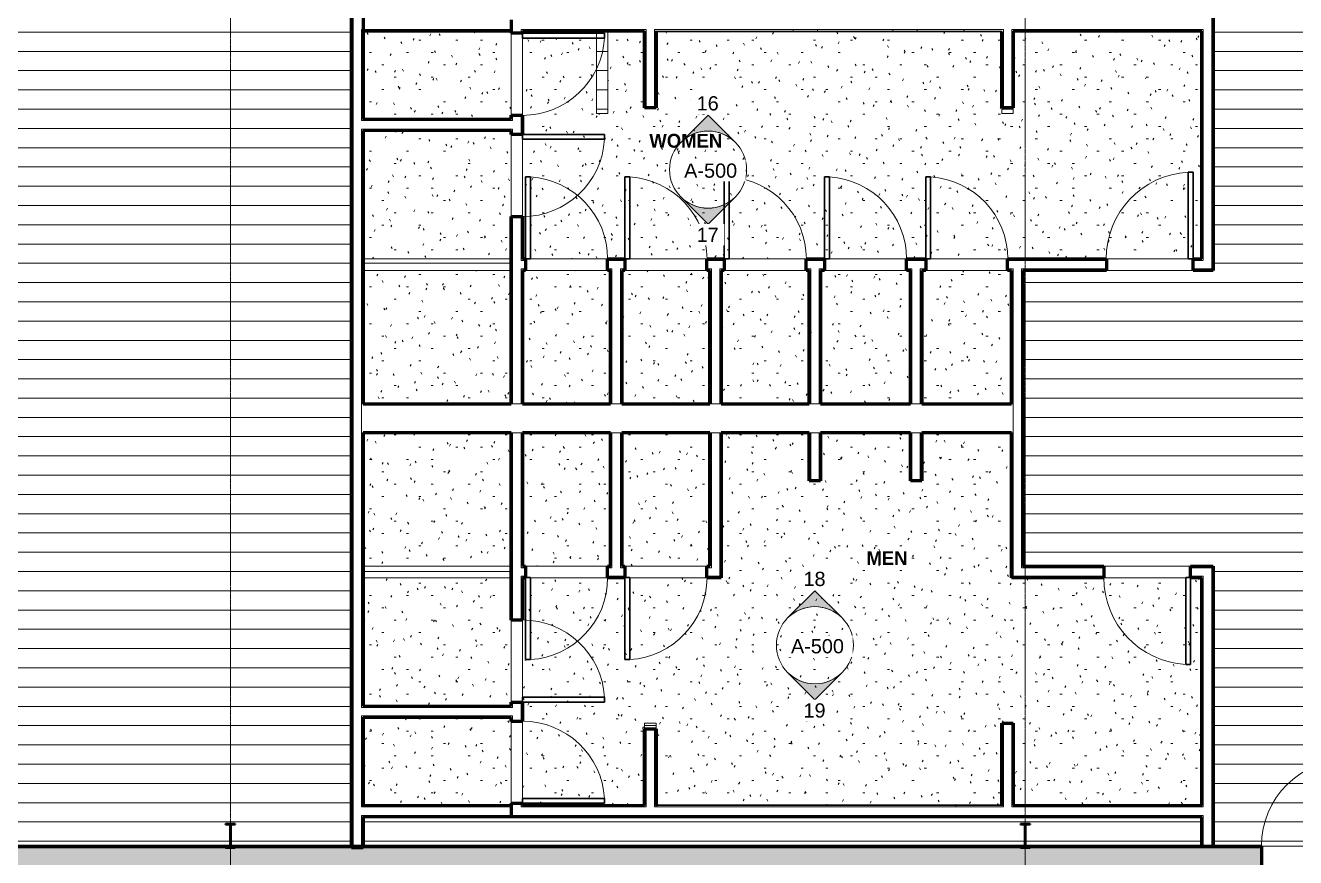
# Model space of a CAD drawing. Header units: inches. Extents: x 30 to 2293, y -1876 to -115.
# Drawn here: x 625 to 1153, y -692 to -347 of the extents above; entities that cross this region are included whole.
import ezdxf

# ---------------------------------------------------------------- set-up
doc = ezdxf.new("R2010")
doc.units = ezdxf.units.IN
doc.header["$MEASUREMENT"] = 0
doc.linetypes.add('Grid Line 1_2_', pattern=[0.875, 0.5, -0.125, 0.125, -0.125])
for name, color, linetype, lineweight in [('A-AREA-IDEN', 2, 'Continuous', 9), ('A-CLNG', 13, 'Continuous', 18), ('A-CLNG-PATT', 13, 'Continuous', 18), ('A-DOOR', 31, 'Continuous', 18), ('A-DOOR-GLAZ', 31, 'Continuous', 40), ('A-ROOF-PATT', 132, 'Continuous', 18), ('A-WALL', 113, 'Continuous', 18), ('A-WALL-PATT', 111, 'Continuous', 60), ('G-ANNO-SYMB', 111, 'Continuous', 9), ('I-WALL', 2, 'Continuous', 18), ('L-SITE-WALL', 31, 'Continuous', 18), ('Q-SPCQ', 91, 'Continuous', 9), ('S-COLS', 52, 'Continuous', 9), ('S-GRID', 1, 'Continuous', 9)]:
    doc.layers.add(name, color=color, linetype=linetype, lineweight=lineweight)
doc.styles.add('Arial', font='arial.ttf', dxfattribs={"height": 5.901198})
doc.styles.add('Century Gothic_B', font='GOTHICB.TTF', dxfattribs={"height": 5.744479})
pattern_1 = [(45, (0, 0), (-6.335677, 6.335677), []), (45, (0, 9.6), (-6.335677, 6.335677), [])]
pattern_2 = [(0, (0, 0), (20.48, 5.12), [0.845, -14.515, 0.845, -14.515, -81.92]), (0, (0, 0), (20.48, 5.12), [-30.72, 0.845, -29.875, 0.845, -14.515, -35.84]), (0, (0, 0), (20.48, 5.12), [-76.8, 0.845, -9.395, 0.845, -24.755]), (120, (7.68, 2.56), (-14.67405, 15.1762), [0.845, -14.515, 0.845, -14.515, -81.92]), (120, (7.68, 2.56), (-14.67405, 15.1762), [-30.72, 0.845, -29.875, 0.845, -14.515, -35.84]), (120, (7.68, 2.56), (-14.67405, 15.1762), [-76.8, 0.845, -9.395, 0.845, -24.755]), (240, (10.24, 12.8), (-5.80595, -20.2962), [0.845, -14.515, 0.845, -14.515, -81.92]), (240, (10.24, 12.8), (-5.80595, -20.2962), [-30.72, 0.845, -29.875, 0.845, -14.515, -35.84]), (240, (10.24, 12.8), (-5.80595, -20.2962), [-76.8, 0.845, -9.395, 0.845, -24.755])]

# ---------------------------------------------------------------- blocks, each defined once
blk = doc.blocks.new('Single-Glass 1 - 36_ x 84_-598703-REFLECTED CEILING PLAN - OFFICE ANNEX')
at = {"layer": 'A-DOOR', "color": 50, "lineweight": 30}
for p, q in [((16, 37.625), (16, 41.625)), ((18, 41.625), (16, 41.625)), ((16, 37.625), (18, 37.625)), ((18, 37.625), (18, 41.625)), ((16, 9.625), (18, 9.625)), ((16, 5.625), (16, 9.625)), ((18, 5.625), (16, 5.625)), ((18, 5.625), (18, 9.625))]:
    blk.add_line(p, q, dxfattribs=at)
at = {"layer": 'A-DOOR', "color": 7, "lineweight": 9}
for p, q in [((16, 9.625), (16, 37.625)), ((18, 9.625), (18, 37.625))]:
    blk.add_line(p, q, dxfattribs=at)
blk.add_arc((18, 5.625), 36, 90, 180, dxfattribs=at)
at = {"layer": 'A-DOOR-GLAZ', "color": 90}
blk.add_line((17, 37.625), (17, 9.625), dxfattribs=at)
blk = doc.blocks.new('Open Source Metal Building_Exterior_rvt-1-REFLECTED CEILING PLAN - OFFICE ANNEX')
at = {"layer": 'A-ROOF-PATT', "lineweight": 9}
h = blk.add_hatch(dxfattribs=at)
h.set_pattern_fill('FP_35', style=0, pattern_type=2)
h.set_pattern_definition([(180, (-24239.079, 22238.233), (1e-15, 7.993), [])])
h.paths.add_polyline_path([(1370.17, -687.71), (1370.2, -687.66), (1370.2, -679.28), (1370.04, -678.9), (1369.65, -678.74), (1368.31, -678.74), (1368.31, -678.47), (1372.31, -678.47), (1372.31, -678.74), (1370.97, -678.74), (1370.59, -678.9), (1370.43, -679.28), (1370.45, -687.71), (1700.17, -687.71), (1700.2, -687.66), (1700.2, -679.28), (1700.04, -678.9), (1699.65, -678.74), (1698.31, -678.74), (1698.31, -678.47), (1702.31, -678.47), (1702.31, -678.74), (1700.97, -678.74), (1700.59, -678.9), (1700.43, -679.35), (1700.45, -687.71), (2030.17, -687.71), (2030.2, -687.66), (2030.2, -679.28), (2030.04, -678.9), (2029.65, -678.74), (2028.31, -678.74), (2028.31, -678.47), (2032.31, -678.47), (2032.31, -678.74), (2030.97, -678.74), (2030.59, -678.9), (2030.43, -679.35), (2030.45, -687.71), (2210.16, -687.71), (2210.16, -179.33), (126.52, -179.33), (126.52, -687.71), (380.17, -687.71), (380.2, -687.66), (380.2, -679.28), (380.04, -678.9), (379.65, -678.74), (378.31, -678.74), (378.31, -678.47), (382.31, -678.47), (382.31, -678.74), (380.97, -678.74), (380.59, -678.9), (380.43, -679.35), (380.45, -687.71), (710.17, -687.71), (710.2, -687.66), (710.2, -679.28), (710.04, -678.9), (709.65, -678.74), (708.31, -678.74), (708.31, -678.47), (712.31, -678.47), (712.31, -678.74), (710.97, -678.74), (710.59, -678.9), (710.43, -679.35), (710.45, -687.71), (760.61, -687.71), (760.61, -200.84), (1118.36, -200.84), (1118.36, -448.84), (1039.36, -448.84), (1039.36, -571.59), (1118.36, -571.59), (1118.36, -687.71), (1370.04, -687.71)], flags=0)
h.paths.add_polyline_path([(852.8, -687.71), (1040.17, -687.71), (1040.2, -687.66), (1040.2, -679.28), (1040.04, -678.9), (1039.65, -678.74), (1038.31, -678.74), (1038.31, -678.47), (1042.31, -678.47), (1042.31, -678.74), (1040.97, -678.74), (1040.59, -678.9), (1040.43, -679.35), (1040.45, -687.71), (1113.61, -687.71), (1113.61, -675.59), (765.36, -675.59), (765.36, -687.71), (777.65, -687.71)], flags=0)
h.paths.add_polyline_path([(882.26, -639.09), (887.01, -639.09), (887.01, -636.71), (882.26, -636.71)], flags=0)
h.paths.add_polyline_path([(765.36, -576.34), (826.86, -576.34), (826.86, -571.59), (765.36, -571.59)], flags=0)
h.paths.add_polyline_path([(826.86, -448.84), (826.86, -444.09), (765.36, -444.09), (765.36, -448.84), (777.65, -448.84)], flags=0)
h.paths.add_polyline_path([(1031.23, -383.71), (1035.36, -383.71), (1035.36, -381.34), (1030.61, -381.34), (1030.61, -383.71)], flags=0)
h.paths.add_polyline_path([(862.26, -383.71), (867.01, -383.71), (867.01, -349.59), (862.26, -349.59), (862.26, -379.34)], flags=0)
at = {"layer": 'A-WALL-PATT', "lineweight": 9}
h = blk.add_hatch(dxfattribs=at)
h.set_pattern_fill('FP_31', color=8, style=0, pattern_type=2)
h.set_pattern_definition([(161.57, (0.32, 0.32), (-2.56049618, -0.0005374), [0, -18.214, 2.022, 0]), (18.43, (-0.32, 0.32), (-2.56049618, 0.0005374), [0, -18.214, 2.022, 0]), (108.43, (0.32, 0.32), (1.2792209, -6.40087673), [6.07, -14.166]), (71.57, (-0.32, 0.32), (1.2792209, 6.40087673), [6.07, -14.166])])
h.paths.add_polyline_path([(1540.94, -696.46), (1608.4, -696.46), (1608.4, -688.46), (1540.94, -688.46)], flags=0)
h.paths.add_polyline_path([(1234.94, -696.46), (1234.94, -688.46), (1174.4, -688.46), (1174.4, -696.46)], flags=0)
h.paths.add_polyline_path([(2210.16, -696.46), (2210.16, -688.46), (1644.4, -688.46), (1644.4, -696.46), (2079.93, -696.46)], flags=0)
h.paths.add_polyline_path([(1103.22, -696.46), (1138.4, -696.46), (1138.4, -688.46), (421.56, -688.46), (421.56, -696.46), (1038.11, -696.46)], flags=0)
h.paths.add_polyline_path([(126.52, -696.46), (385.56, -696.46), (385.56, -688.46), (126.52, -688.46), (126.52, -695.73)], flags=0)
at = {"layer": 'S-COLS'}
h = blk.add_hatch(dxfattribs=at)
h.set_pattern_fill('FP_34', color=256, style=0, pattern_type=2)
h.set_pattern_definition(pattern_1)
h.paths.add_polyline_path([(708.31, -688.47), (712.31, -688.47), (712.31, -688.2), (710.97, -688.2), (710.59, -688.04), (710.43, -687.66), (710.43, -679.28), (710.59, -678.9), (710.97, -678.74), (712.31, -678.74), (712.31, -678.47), (708.31, -678.47), (708.31, -678.74), (709.65, -678.74), (710.04, -678.9), (710.2, -679.35), (710.2, -687.66), (710.04, -688.04), (709.65, -688.2), (708.31, -688.2)], flags=0)
h = blk.add_hatch(dxfattribs=at)
h.set_pattern_fill('FP_34', color=256, style=0, pattern_type=2)
h.set_pattern_definition(pattern_1)
h.paths.add_polyline_path([(1038.31, -688.47), (1042.31, -688.47), (1042.31, -688.2), (1040.97, -688.2), (1040.59, -688.04), (1040.43, -687.66), (1040.43, -679.28), (1040.59, -678.9), (1040.97, -678.74), (1042.31, -678.74), (1042.31, -678.47), (1038.31, -678.47), (1038.31, -678.74), (1039.65, -678.74), (1040.04, -678.9), (1040.2, -679.35), (1040.2, -687.66), (1040.04, -688.04), (1039.65, -688.2), (1038.31, -688.2)], flags=0)
at = {"layer": 'A-WALL', "color": 10}
blk.add_line((421.56, -688.46), (1138.4, -688.46), dxfattribs=at)
at = {"layer": 'L-SITE-WALL', "color": 250, "lineweight": 60}
for p, q in [((421.56, -687.71), (1138.4, -687.71)), ((1138.4, -687.71), (1138.4, -698.96))]:
    blk.add_line(p, q, dxfattribs=at)
at = {"layer": 'L-SITE-WALL', "color": 10}
blk.add_line((1174.4, -687.71), (1138.4, -687.71), dxfattribs=at)
at = {"layer": 'S-COLS', "color": 90, "lineweight": 40}
for p, q in [((708.31, -678.74), (708.31, -678.47)), ((708.31, -678.47), (712.31, -678.47)), ((709.65, -678.74), (708.31, -678.74)), ((710.2, -687.66), (710.2, -679.28)), ((710.43, -679.28), (710.43, -687.66)), ((712.31, -678.74), (710.97, -678.74)), ((712.31, -678.47), (712.31, -678.74)), ((1038.31, -678.74), (1038.31, -678.47)), ((1038.31, -678.47), (1042.31, -678.47)), ((1039.65, -678.74), (1038.31, -678.74)), ((1040.2, -687.66), (1040.2, -679.28)), ((1040.43, -679.28), (1040.43, -687.66)), ((1042.31, -678.74), (1040.97, -678.74)), ((1042.31, -678.47), (1042.31, -678.74)), ((708.31, -688.2), (709.65, -688.2)), ((708.31, -688.47), (708.31, -688.2)), ((712.31, -688.47), (708.31, -688.47)), ((710.97, -688.2), (712.31, -688.2)), ((712.31, -688.2), (712.31, -688.47)), ((1038.31, -688.2), (1039.65, -688.2)), ((1038.31, -688.47), (1038.31, -688.2)), ((1042.31, -688.47), (1038.31, -688.47)), ((1040.97, -688.2), (1042.31, -688.2)), ((1042.31, -688.2), (1042.31, -688.47))]:
    blk.add_line(p, q, dxfattribs=at)
for centre, start, end in [((709.65, -679.28), 0, 90), ((710.97, -679.28), 90, 180), ((1039.65, -679.28), 0, 90), ((1040.97, -679.28), 90, 180), ((709.65, -687.66), 270, 0), ((710.97, -687.66), 180, 270), ((1039.65, -687.66), 270, 0), ((1040.97, -687.66), 180, 270)]:
    blk.add_arc(centre, 0.543, start, end, dxfattribs=at)
at = {"layer": 'S-GRID', "linetype": 'Grid Line 1_2_'}
for p, q in [((710.31, -114.83), (710.31, -1843.89)), ((1040.31, -114.83), (1040.31, -1843.89))]:
    blk.add_line(p, q, dxfattribs=at)
at = {"lineweight": 9}
blk.add_blockref('Single-Glass 1 - 36_ x 84_-598703-REFLECTED CEILING PLAN - OFFICE ANNEX', (1156.4, -693.34), dxfattribs=at)
blk = doc.blocks.new('Single-Flush - 36_ x 84_-340239-REFLECTED CEILING PLAN - OFFICE ANNEX')
at = {"layer": 'A-DOOR', "lineweight": 30}
for p, q in [((16, 2.37), (16, 38.39)), ((18, 38.39), (16, 38.39)), ((18, 2.37), (18, 38.39)), ((18, 2.37), (16, 2.37))]:
    blk.add_line(p, q, dxfattribs=at)
at = {"layer": 'A-DOOR', "lineweight": 9}
blk.add_arc((18, 2.37), 36.07, 93.1789, 180, dxfattribs=at)
blk = doc.blocks.new('Single-Flush - 36_ x 84_-340240-REFLECTED CEILING PLAN - OFFICE ANNEX')
at = {"layer": 'A-DOOR', "lineweight": 30}
for p, q in [((16, -2.37), (16, -38.39)), ((18, -2.37), (16, -2.37)), ((18, -2.37), (18, -38.39)), ((18, -38.39), (16, -38.39))]:
    blk.add_line(p, q, dxfattribs=at)
at = {"layer": 'A-DOOR', "lineweight": 9}
blk.add_arc((18, -2.37), 36.07, 180, 266.8211, dxfattribs=at)
blk = doc.blocks.new('Single-Flush - 34_ x 80_-711724-REFLECTED CEILING PLAN - OFFICE ANNEX')
at = {"layer": 'A-DOOR', "lineweight": 30}
for p, q in [((15, 2.37), (15, 36.38)), ((17, 36.38), (15, 36.38)), ((17, 2.37), (17, 36.38)), ((17, 2.37), (15, 2.37))]:
    blk.add_line(p, q, dxfattribs=at)
at = {"layer": 'A-DOOR', "lineweight": 9}
blk.add_arc((17, 2.37), 34.07, 93.3657, 180, dxfattribs=at)
blk = doc.blocks.new('Single-Flush - 34_ x 80_-711713-REFLECTED CEILING PLAN - OFFICE ANNEX')
at = {"layer": 'A-DOOR', "lineweight": 30}
for p, q in [((15, -2.37), (15, -36.38)), ((17, -2.37), (15, -2.37)), ((17, -2.37), (17, -36.38)), ((17, -36.38), (15, -36.38))]:
    blk.add_line(p, q, dxfattribs=at)
at = {"layer": 'A-DOOR', "lineweight": 9}
blk.add_arc((17, -2.37), 34.07, 180, 266.6343, dxfattribs=at)
blk = doc.blocks.new('Bradley-Washroom_Accessories-Mirrors-747_Standard - 60_ x 36_ _ BradEX 2-663032-REFLECTED CEILING PLAN - OFFICE ANNEX')
at = {"layer": 'Q-SPCQ'}
for p, q in [((922.01, -670.59), (887.01, -670.59)), ((887.01, -670.84), (887.01, -670.59)), ((887.01, -670.84), (922.01, -670.84)), ((922.01, -670.55), (922.01, -670.84)), ((924.01, -670.55), (922.01, -670.55)), ((924.01, -670.84), (922.01, -670.84)), ((924.01, -670.84), (924.01, -670.55)), ((994.01, -670.59), (924.01, -670.59)), ((924.01, -670.84), (994.01, -670.84)), ((994.01, -670.55), (994.01, -670.84)), ((996.01, -670.55), (994.01, -670.55)), ((996.01, -670.84), (994.01, -670.84)), ((996.01, -670.84), (996.01, -670.55)), ((1031.01, -670.59), (996.01, -670.59)), ((996.01, -670.84), (1031.01, -670.84)), ((1031.01, -670.84), (1031.01, -670.59))]:
    blk.add_line(p, q, dxfattribs=at)
blk = doc.blocks.new('Elevation - Filled Arrow-152140-REFLECTED CEILING PLAN - OFFICE ANNEX')
at = {"layer": 'G-ANNO-SYMB'}
blk.add_circle((0, 0), 0.25, dxfattribs=at)
blk = doc.blocks.new('Elevation - Filled Arrow-151867-REFLECTED CEILING PLAN - OFFICE ANNEX')
at = {"layer": 'G-ANNO-SYMB'}
h = blk.add_hatch(color=256, dxfattribs=at)
edge = h.paths.add_edge_path(flags=0)
edge.add_line((0, 0.3536), (0.1768, 0.1768))
edge.add_arc((0, 0), 0.25, 45, 135)
edge.add_line((-0.1768, 0.1768), (0, 0.3536))
for p, q in [((0, 0.3536), (-0.1768, 0.1768)), ((0, 0.3536), (-0.1768, 0.1768)), ((0.1768, 0.1768), (0, 0.3536)), ((0.1768, 0.1768), (0, 0.3536))]:
    blk.add_line(p, q, dxfattribs=at)
blk.add_arc((0, 0), 0.25, 45, 135, dxfattribs=at)

msp = doc.modelspace()

# ---------------------------------------------------------------- hatches: boundary and pattern name
at = {"layer": 'A-CLNG-PATT'}
h = msp.add_hatch(dxfattribs=at)
h.set_pattern_fill('FP_1', color=256, style=0, pattern_type=2)
h.set_pattern_definition(pattern_2)
h.paths.add_polyline_path([(765.36, -444.09), (826.86, -444.09), (826.86, -390.84), (765.36, -390.84)], flags=0)
h.paths.add_polyline_path([(842.77, -444.09), (1113.61, -444.09), (1113.61, -349.59), (1035.36, -349.59), (1035.36, -383.71), (1030.61, -383.71), (1030.61, -349.84), (995.61, -349.84), (995.61, -349.87), (993.61, -349.87), (993.61, -349.84), (923.61, -349.84), (923.61, -349.87), (921.61, -349.87), (921.61, -349.84), (887.01, -349.84), (887.01, -381.34), (882.26, -381.34), (882.26, -349.59), (867.01, -349.59), (867.01, -383.71), (862.26, -383.71), (862.26, -349.59), (831.61, -349.59), (831.61, -444.09), (832.86, -444.09)], flags=0)
h.paths.add_polyline_path([(826.86, -386.09), (826.86, -349.59), (765.36, -349.59), (765.36, -386.09), (777.65, -386.09)], flags=0)
h = msp.add_hatch(dxfattribs=at)
h.set_pattern_fill('FP_1', color=256, style=0, pattern_type=2)
h.set_pattern_definition(pattern_2)
h.paths.add_polyline_path([(765.36, -504.21), (826.86, -504.21), (826.86, -448.84), (765.36, -448.84)], flags=0)
h = msp.add_hatch(dxfattribs=at)
h.set_pattern_fill('FP_1', color=256, style=0, pattern_type=2)
h.set_pattern_definition(pattern_2)
h.paths.add_polyline_path([(831.61, -504.21), (868.11, -504.21), (868.11, -448.84), (831.61, -448.84), (831.61, -479.34)], flags=0)
h = msp.add_hatch(dxfattribs=at)
h.set_pattern_fill('FP_1', color=256, style=0, pattern_type=2)
h.set_pattern_definition(pattern_2)
h.paths.add_polyline_path([(872.86, -504.21), (909.36, -504.21), (909.36, -448.84), (872.86, -448.84), (872.86, -479.34)], flags=0)
h = msp.add_hatch(dxfattribs=at)
h.set_pattern_fill('FP_1', color=256, style=0, pattern_type=2)
h.set_pattern_definition(pattern_2)
h.paths.add_polyline_path([(914.11, -504.21), (950.61, -504.21), (950.61, -448.84), (914.11, -448.84), (914.11, -479.34)], flags=0)
h = msp.add_hatch(dxfattribs=at)
h.set_pattern_fill('FP_1', color=256, style=0, pattern_type=2)
h.set_pattern_definition(pattern_2)
h.paths.add_polyline_path([(955.36, -504.21), (992.61, -504.21), (992.61, -448.84), (955.36, -448.84), (955.36, -479.34)], flags=0)
h = msp.add_hatch(dxfattribs=at)
h.set_pattern_fill('FP_1', color=256, style=0, pattern_type=2)
h.set_pattern_definition(pattern_2)
h.paths.add_polyline_path([(997.36, -504.21), (1034.61, -504.21), (1034.61, -448.84), (997.36, -448.84), (997.36, -479.34)], flags=0)
h = msp.add_hatch(dxfattribs=at)
h.set_pattern_fill('FP_1', color=256, style=0, pattern_type=2)
h.set_pattern_definition(pattern_2)
h.paths.add_polyline_path([(765.36, -670.84), (826.86, -670.84), (826.86, -634.34), (765.36, -634.34), (765.36, -654.35)], flags=0)
h.paths.add_polyline_path([(842.77, -670.84), (882.26, -670.84), (882.26, -636.71), (887.01, -636.71), (887.01, -670.59), (922.01, -670.59), (922.01, -670.55), (924.01, -670.55), (924.01, -670.59), (994.01, -670.59), (994.01, -670.55), (996.01, -670.55), (996.01, -670.59), (1030.61, -670.59), (1030.61, -636.71), (1035.36, -636.71), (1035.36, -670.84), (1113.61, -670.84), (1113.61, -576.34), (1034.61, -576.34), (1034.61, -516.21), (997.36, -516.21), (997.36, -536.21), (992.61, -536.21), (992.61, -516.21), (955.36, -516.21), (955.36, -536.21), (950.61, -536.21), (950.61, -516.21), (914.11, -516.21), (914.11, -576.34), (831.61, -576.34), (831.61, -670.84)], flags=0)
h.paths.add_polyline_path([(765.36, -629.59), (826.86, -629.59), (826.86, -576.34), (765.36, -576.34), (765.36, -629.35)], flags=0)
h = msp.add_hatch(dxfattribs=at)
h.set_pattern_fill('FP_1', color=256, style=0, pattern_type=2)
h.set_pattern_definition(pattern_2)
h.paths.add_polyline_path([(765.36, -571.59), (826.86, -571.59), (826.86, -516.21), (765.36, -516.21)], flags=0)
h = msp.add_hatch(dxfattribs=at)
h.set_pattern_fill('FP_1', color=256, style=0, pattern_type=2)
h.set_pattern_definition(pattern_2)
h.paths.add_polyline_path([(832.86, -571.59), (868.11, -571.59), (868.11, -516.21), (831.61, -516.21), (831.61, -571.59)], flags=0)
h = msp.add_hatch(dxfattribs=at)
h.set_pattern_fill('FP_1', color=256, style=0, pattern_type=2)
h.set_pattern_definition(pattern_2)
h.paths.add_polyline_path([(874.11, -571.59), (909.36, -571.59), (909.36, -516.21), (872.86, -516.21), (872.86, -571.59)], flags=0)
at = {"layer": 'A-WALL-PATT', "lineweight": 9}
h = msp.add_hatch(dxfattribs=at)
h.set_pattern_fill('FP_1', color=256, style=0, pattern_type=2)
h.set_pattern_definition(pattern_2)
h.paths.add_polyline_path([(761.23, -688.46), (761.23, -345.46), (760.61, -345.46), (760.61, -688.46)], flags=0)
h = msp.add_hatch(dxfattribs=at)
h.set_pattern_fill('FP_1', color=256, style=0, pattern_type=2)
h.set_pattern_definition(pattern_2)
h.paths.add_polyline_path([(1117.73, -448.21), (1118.36, -448.21), (1118.36, -345.46), (1117.73, -345.46), (1117.73, -444.71)], flags=0)
h = msp.add_hatch(dxfattribs=at)
h.set_pattern_fill('FP_1', color=256, style=0, pattern_type=2)
h.set_pattern_definition(pattern_2)
h.paths.add_polyline_path([(765.36, -349.59), (827.48, -349.59), (827.48, -348.96), (764.73, -348.96), (764.73, -349.59)], flags=0)
h.paths.add_polyline_path([(886.61, -349.59), (1031.23, -349.59), (1031.23, -348.96), (886.39, -348.96), (886.39, -349.59)], flags=0)
h.paths.add_polyline_path([(830.98, -349.59), (882.89, -349.59), (882.89, -348.96), (830.98, -348.96)], flags=0)
h.paths.add_polyline_path([(1035.36, -349.59), (1114.23, -349.59), (1114.23, -348.96), (1034.73, -348.96), (1034.73, -349.59)], flags=0)
h = msp.add_hatch(dxfattribs=at)
h.set_pattern_fill('FP_1', color=256, style=0, pattern_type=2)
h.set_pattern_definition(pattern_2)
h.paths.add_polyline_path([(764.73, -688.46), (765.36, -688.46), (765.36, -675.59), (764.73, -675.59), (764.73, -679.35)], flags=0)
h.paths.add_polyline_path([(764.73, -670.84), (765.36, -670.84), (765.36, -634.34), (764.73, -634.34), (764.73, -654.35)], flags=0)
h.paths.add_polyline_path([(764.73, -630.21), (765.36, -630.21), (765.36, -516.21), (764.73, -516.21), (764.73, -629.35)], flags=0)
h.paths.add_polyline_path([(764.73, -504.21), (765.36, -504.21), (765.36, -390.21), (764.73, -390.21)], flags=0)
h.paths.add_polyline_path([(764.73, -386.09), (765.36, -386.09), (765.36, -349.59), (764.73, -349.59), (764.73, -379.34)], flags=0)
h = msp.add_hatch(dxfattribs=at)
h.set_pattern_fill('FP_1', color=256, style=0, pattern_type=2)
h.set_pattern_definition(pattern_2)
h.paths.add_polyline_path([(765.36, -349.59), (826.86, -349.59), (826.86, -348.96), (765.36, -348.96)], flags=0)
h = msp.add_hatch(dxfattribs=at)
h.set_pattern_fill('FP_1', color=256, style=0, pattern_type=2)
h.set_pattern_definition(pattern_2)
h.paths.add_polyline_path([(827.48, -504.21), (827.48, -426.46), (826.86, -426.46), (826.86, -504.21)], flags=0)
h.paths.add_polyline_path([(826.86, -392.46), (827.48, -392.46), (827.48, -390.21), (826.86, -390.21), (826.86, -390.84)], flags=0)
h.paths.add_polyline_path([(827.48, -386.71), (827.48, -384.46), (826.86, -384.46), (826.86, -386.71)], flags=0)
h.paths.add_polyline_path([(827.48, -350.46), (827.48, -349.59), (826.86, -349.59), (826.86, -350.46)], flags=0)
h = msp.add_hatch(dxfattribs=at)
h.set_pattern_fill('FP_1', color=256, style=0, pattern_type=2)
h.set_pattern_definition(pattern_2)
h.paths.add_polyline_path([(831.61, -504.21), (831.61, -448.21), (830.98, -448.21), (830.98, -504.21)], flags=0)
h.paths.add_polyline_path([(831.61, -444.09), (831.61, -426.46), (830.98, -426.46), (830.98, -444.09)], flags=0)
h.paths.add_polyline_path([(830.98, -392.46), (831.61, -392.46), (831.61, -384.46), (830.98, -384.46)], flags=0)
h.paths.add_polyline_path([(830.98, -350.46), (831.61, -350.46), (831.61, -349.59), (830.98, -349.59)], flags=0)
h = msp.add_hatch(dxfattribs=at)
h.set_pattern_fill('FP_1', color=256, style=0, pattern_type=2)
h.set_pattern_definition(pattern_2)
h.paths.add_polyline_path([(882.89, -381.34), (882.89, -349.59), (882.26, -349.59), (882.26, -381.34)], flags=0)
h = msp.add_hatch(dxfattribs=at)
h.set_pattern_fill('FP_1', color=256, style=0, pattern_type=2)
h.set_pattern_definition(pattern_2)
h.paths.add_polyline_path([(886.39, -381.34), (887.01, -381.34), (887.01, -349.84), (886.61, -349.84), (886.61, -349.59), (886.39, -349.59), (886.39, -379.34)], flags=0)
h = msp.add_hatch(dxfattribs=at)
h.set_pattern_fill('FP_1', color=256, style=0, pattern_type=2)
h.set_pattern_definition(pattern_2)
h.paths.add_polyline_path([(1034.73, -381.34), (1035.36, -381.34), (1035.36, -349.59), (1034.73, -349.59), (1034.73, -379.34)], flags=0)
h = msp.add_hatch(dxfattribs=at)
h.set_pattern_fill('FP_1', color=256, style=0, pattern_type=2)
h.set_pattern_definition(pattern_2)
h.paths.add_polyline_path([(1113.61, -444.09), (1114.23, -444.09), (1114.23, -349.59), (1113.61, -349.59), (1113.61, -379.34)], flags=0)
h = msp.add_hatch(dxfattribs=at)
h.set_pattern_fill('FP_1', color=256, style=0, pattern_type=2)
h.set_pattern_definition(pattern_2)
h.paths.add_polyline_path([(764.73, -386.71), (826.86, -386.71), (826.86, -386.09), (764.73, -386.09)], flags=0)
h = msp.add_hatch(dxfattribs=at)
h.set_pattern_fill('FP_1', color=256, style=0, pattern_type=2)
h.set_pattern_definition(pattern_2)
h.paths.add_polyline_path([(765.36, -390.84), (826.86, -390.84), (826.86, -390.21), (765.36, -390.21)], flags=0)
h = msp.add_hatch(dxfattribs=at)
h.set_pattern_fill('FP_1', color=256, style=0, pattern_type=2)
h.set_pattern_definition(pattern_2)
h.paths.add_polyline_path([(832.86, -444.71), (832.86, -444.09), (830.98, -444.09), (830.98, -444.71), (831.61, -444.71)], flags=0)
h.paths.add_polyline_path([(866.86, -444.71), (874.11, -444.71), (874.11, -444.09), (866.86, -444.09)], flags=0)
h.paths.add_polyline_path([(915.36, -444.71), (915.36, -444.09), (908.11, -444.09), (908.11, -444.71)], flags=0)
h.paths.add_polyline_path([(990.98, -444.71), (998.98, -444.71), (998.98, -444.09), (990.98, -444.09)], flags=0)
h.paths.add_polyline_path([(949.36, -444.71), (956.98, -444.71), (956.98, -444.09), (949.36, -444.09)], flags=0)
h.paths.add_polyline_path([(1036.98, -444.71), (1036.98, -444.09), (1032.98, -444.09), (1032.98, -444.71)], flags=0)
h = msp.add_hatch(dxfattribs=at)
h.set_pattern_fill('FP_1', color=256, style=0, pattern_type=2)
h.set_pattern_definition(pattern_2)
h.paths.add_polyline_path([(868.11, -504.21), (868.73, -504.21), (868.73, -448.21), (868.11, -448.21), (868.11, -479.34)], flags=0)
h = msp.add_hatch(dxfattribs=at)
h.set_pattern_fill('FP_1', color=256, style=0, pattern_type=2)
h.set_pattern_definition(pattern_2)
h.paths.add_polyline_path([(951.23, -504.21), (951.23, -448.21), (950.61, -448.21), (950.61, -504.21)], flags=0)
h = msp.add_hatch(dxfattribs=at)
h.set_pattern_fill('FP_1', color=256, style=0, pattern_type=2)
h.set_pattern_definition(pattern_2)
h.paths.add_polyline_path([(993.23, -504.21), (993.23, -448.21), (992.61, -448.21), (992.61, -504.21)], flags=0)
h = msp.add_hatch(dxfattribs=at)
h.set_pattern_fill('FP_1', color=256, style=0, pattern_type=2)
h.set_pattern_definition(pattern_2)
h.paths.add_polyline_path([(1034.61, -575.71), (1035.23, -575.71), (1035.23, -516.21), (1034.61, -516.21)], flags=0)
h.paths.add_polyline_path([(1034.61, -504.21), (1035.23, -504.21), (1035.23, -448.21), (1034.61, -448.21), (1034.61, -479.34)], flags=0)
h = msp.add_hatch(dxfattribs=at)
h.set_pattern_fill('FP_1', color=256, style=0, pattern_type=2)
h.set_pattern_definition(pattern_2)
h.paths.add_polyline_path([(872.86, -504.21), (872.86, -448.84), (872.23, -448.84), (872.23, -504.21)], flags=0)
h = msp.add_hatch(dxfattribs=at)
h.set_pattern_fill('FP_1', color=256, style=0, pattern_type=2)
h.set_pattern_definition(pattern_2)
h.paths.add_polyline_path([(914.11, -504.21), (914.11, -448.84), (913.48, -448.84), (913.48, -504.21)], flags=0)
h = msp.add_hatch(dxfattribs=at)
h.set_pattern_fill('FP_1', color=256, style=0, pattern_type=2)
h.set_pattern_definition(pattern_2)
h.paths.add_polyline_path([(955.36, -504.21), (955.36, -448.84), (954.73, -448.84), (954.73, -504.21)], flags=0)
h = msp.add_hatch(dxfattribs=at)
h.set_pattern_fill('FP_1', color=256, style=0, pattern_type=2)
h.set_pattern_definition(pattern_2)
h.paths.add_polyline_path([(1038.73, -571.59), (1039.36, -571.59), (1039.36, -448.84), (1038.73, -448.84), (1038.73, -479.34)], flags=0)
h = msp.add_hatch(dxfattribs=at)
h.set_pattern_fill('FP_1', color=256, style=0, pattern_type=2)
h.set_pattern_definition(pattern_2)
h.paths.add_polyline_path([(826.86, -670.84), (827.48, -670.84), (827.48, -669.96), (826.86, -669.96)], flags=0)
h.paths.add_polyline_path([(826.86, -635.96), (827.48, -635.96), (827.48, -633.71), (826.86, -633.71), (826.86, -634.34)], flags=0)
h.paths.add_polyline_path([(827.48, -630.21), (827.48, -627.96), (826.86, -627.96), (826.86, -630.21)], flags=0)
h.paths.add_polyline_path([(827.48, -593.96), (827.48, -516.21), (826.86, -516.21), (826.86, -593.96)], flags=0)
h = msp.add_hatch(dxfattribs=at)
h.set_pattern_fill('FP_1', color=256, style=0, pattern_type=2)
h.set_pattern_definition(pattern_2)
h.paths.add_polyline_path([(830.98, -670.84), (831.61, -670.84), (831.61, -669.96), (830.98, -669.96)], flags=0)
h.paths.add_polyline_path([(831.61, -635.96), (831.61, -627.96), (830.98, -627.96), (830.98, -635.96)], flags=0)
h.paths.add_polyline_path([(831.61, -593.96), (831.61, -576.34), (830.98, -576.34), (830.98, -593.96)], flags=0)
h.paths.add_polyline_path([(830.98, -572.21), (831.61, -572.21), (831.61, -516.21), (830.98, -516.21)], flags=0)
h = msp.add_hatch(dxfattribs=at)
h.set_pattern_fill('FP_1', color=256, style=0, pattern_type=2)
h.set_pattern_definition(pattern_2)
h.paths.add_polyline_path([(868.11, -572.21), (868.73, -572.21), (868.73, -516.21), (868.11, -516.21), (868.11, -571.59)], flags=0)
h = msp.add_hatch(dxfattribs=at)
h.set_pattern_fill('FP_1', color=256, style=0, pattern_type=2)
h.set_pattern_definition(pattern_2)
h.paths.add_polyline_path([(872.86, -571.59), (872.86, -516.21), (872.23, -516.21), (872.23, -571.59)], flags=0)
h = msp.add_hatch(dxfattribs=at)
h.set_pattern_fill('FP_1', color=256, style=0, pattern_type=2)
h.set_pattern_definition(pattern_2)
h.paths.add_polyline_path([(909.36, -572.21), (909.98, -572.21), (909.98, -516.21), (909.36, -516.21), (909.36, -571.59)], flags=0)
h = msp.add_hatch(dxfattribs=at)
h.set_pattern_fill('FP_1', color=256, style=0, pattern_type=2)
h.set_pattern_definition(pattern_2)
h.paths.add_polyline_path([(951.23, -536.21), (951.23, -516.21), (950.61, -516.21), (950.61, -536.21)], flags=0)
h = msp.add_hatch(dxfattribs=at)
h.set_pattern_fill('FP_1', color=256, style=0, pattern_type=2)
h.set_pattern_definition(pattern_2)
h.paths.add_polyline_path([(1038.73, -572.21), (1072.98, -572.21), (1072.98, -571.59), (1038.73, -571.59)], flags=0)
h.paths.add_polyline_path([(1108.98, -572.21), (1117.73, -572.21), (1117.73, -571.59), (1108.98, -571.59)], flags=0)
h = msp.add_hatch(dxfattribs=at)
h.set_pattern_fill('FP_1', color=256, style=0, pattern_type=2)
h.set_pattern_definition(pattern_2)
h.paths.add_polyline_path([(1118.36, -687.96), (1118.36, -571.59), (1117.73, -571.59), (1117.73, -687.96)], flags=0)
h = msp.add_hatch(dxfattribs=at)
h.set_pattern_fill('FP_1', color=256, style=0, pattern_type=2)
h.set_pattern_definition(pattern_2)
h.paths.add_polyline_path([(831.61, -576.34), (832.86, -576.34), (832.86, -575.71), (830.98, -575.71), (830.98, -576.34)], flags=0)
h.paths.add_polyline_path([(866.86, -576.34), (874.11, -576.34), (874.11, -575.71), (866.86, -575.71)], flags=0)
h.paths.add_polyline_path([(913.48, -576.34), (913.48, -575.71), (908.11, -575.71), (908.11, -576.34), (909.36, -576.34)], flags=0)
h = msp.add_hatch(dxfattribs=at)
h.set_pattern_fill('FP_1', color=256, style=0, pattern_type=2)
h.set_pattern_definition(pattern_2)
h.paths.add_polyline_path([(1034.61, -576.34), (1072.98, -576.34), (1072.98, -575.71), (1034.61, -575.71)], flags=0)
h.paths.add_polyline_path([(1113.61, -576.34), (1113.61, -575.71), (1108.98, -575.71), (1108.98, -576.34)], flags=0)
h = msp.add_hatch(dxfattribs=at)
h.set_pattern_fill('FP_1', color=256, style=0, pattern_type=2)
h.set_pattern_definition(pattern_2)
h.paths.add_polyline_path([(1113.61, -687.96), (1114.23, -687.96), (1114.23, -674.96), (1113.61, -674.96), (1113.61, -679.35)], flags=0)
h.paths.add_polyline_path([(1114.23, -671.46), (1114.23, -575.71), (1113.61, -575.71), (1113.61, -671.46)], flags=0)
h = msp.add_hatch(dxfattribs=at)
h.set_pattern_fill('FP_1', color=256, style=0, pattern_type=2)
h.set_pattern_definition(pattern_2)
h.paths.add_polyline_path([(765.36, -630.21), (826.86, -630.21), (826.86, -629.59), (765.36, -629.59)], flags=0)
h = msp.add_hatch(dxfattribs=at)
h.set_pattern_fill('FP_1', color=256, style=0, pattern_type=2)
h.set_pattern_definition(pattern_2)
h.paths.add_polyline_path([(764.73, -634.34), (826.86, -634.34), (826.86, -633.71), (764.73, -633.71)], flags=0)
h = msp.add_hatch(dxfattribs=at)
h.set_pattern_fill('FP_1', color=256, style=0, pattern_type=2)
h.set_pattern_definition(pattern_2)
h.paths.add_polyline_path([(1035.36, -670.84), (1035.36, -636.71), (1034.73, -636.71), (1034.73, -670.84)], flags=0)
h = msp.add_hatch(dxfattribs=at)
h.set_pattern_fill('FP_1', color=256, style=0, pattern_type=2)
h.set_pattern_definition(pattern_2)
h.paths.add_polyline_path([(882.89, -670.84), (882.89, -639.09), (882.26, -639.09), (882.26, -670.84)], flags=0)
h = msp.add_hatch(dxfattribs=at)
h.set_pattern_fill('FP_1', color=256, style=0, pattern_type=2)
h.set_pattern_definition(pattern_2)
h.paths.add_polyline_path([(887.01, -670.84), (887.01, -639.09), (886.39, -639.09), (886.39, -670.84)], flags=0)
h = msp.add_hatch(dxfattribs=at)
h.set_pattern_fill('FP_1', color=256, style=0, pattern_type=2)
h.set_pattern_definition(pattern_2)
h.paths.add_polyline_path([(765.36, -671.46), (827.48, -671.46), (827.48, -670.84), (764.73, -670.84), (764.73, -671.46)], flags=0)
h.paths.add_polyline_path([(830.98, -671.46), (882.89, -671.46), (882.89, -670.84), (830.98, -670.84)], flags=0)
h.paths.add_polyline_path([(887.01, -671.46), (1031.23, -671.46), (1031.23, -670.84), (886.39, -670.84), (886.39, -671.46)], flags=0)
h.paths.add_polyline_path([(1034.73, -671.46), (1113.61, -671.46), (1113.61, -670.84), (1034.73, -670.84)], flags=0)
h = msp.add_hatch(dxfattribs=at)
h.set_pattern_fill('FP_1', color=256, style=0, pattern_type=2)
h.set_pattern_definition(pattern_2)
h.paths.add_polyline_path([(764.73, -675.59), (826.86, -675.59), (826.86, -674.96), (764.73, -674.96)], flags=0)
h = msp.add_hatch(dxfattribs=at)
h.set_pattern_fill('FP_1', color=256, style=0, pattern_type=2)
h.set_pattern_definition(pattern_2)
h.paths.add_polyline_path([(765.36, -671.46), (826.86, -671.46), (826.86, -670.84), (765.36, -670.84)], flags=0)
h = msp.add_hatch(dxfattribs=at)
h.set_pattern_fill('FP_1', color=256, style=0, pattern_type=2)
h.set_pattern_definition(pattern_2)
h.paths.add_polyline_path([(765.36, -675.59), (1113.61, -675.59), (1113.61, -674.96), (765.36, -674.96)], flags=0)

# ---------------------------------------------------------------- linework, layer by layer
at = {"layer": 'A-CLNG'}
for p, q in [((862.26, -349.59), (862.26, -383.71)), ((867.01, -383.71), (867.01, -349.59)), ((862.26, -383.71), (867.01, -383.71)), ((1030.61, -381.34), (1030.61, -383.71)), ((1030.61, -383.71), (1035.36, -383.71)), ((1035.36, -383.71), (1035.36, -381.34)), ((826.86, -444.09), (765.36, -444.09)), ((765.36, -448.84), (826.86, -448.84)), ((826.86, -571.59), (765.36, -571.59)), ((765.36, -576.34), (826.86, -576.34)), ((887.01, -636.71), (882.26, -636.71)), ((882.26, -636.71), (882.26, -639.09)), ((887.01, -639.09), (887.01, -636.71))]:
    msp.add_line(p, q, dxfattribs=at)
at = {"layer": 'A-WALL'}
for p, q in [((761.23, -688.46), (761.23, -201.46)), ((1117.73, -448.21), (1117.73, -201.46)), ((827.48, -348.96), (764.73, -348.96)), ((764.73, -386.71), (764.73, -348.96)), ((827.48, -350.46), (827.48, -348.96)), ((882.89, -348.96), (830.98, -348.96)), ((830.98, -350.46), (830.98, -348.96)), ((882.89, -381.34), (882.89, -348.96)), ((1031.23, -348.96), (886.39, -348.96)), ((886.39, -381.34), (886.39, -348.96)), ((1031.23, -381.34), (1031.23, -348.96)), ((1114.23, -348.96), (1034.73, -348.96)), ((1034.73, -381.34), (1034.73, -348.96)), ((1114.23, -444.71), (1114.23, -348.96)), ((827.48, -386.71), (827.48, -384.46)), ((830.98, -392.46), (830.98, -384.46)), ((765.36, -386.09), (764.73, -386.09)), ((764.73, -386.71), (827.48, -386.71)), ((764.73, -630.21), (764.73, -390.21)), ((764.73, -390.21), (827.48, -390.21)), ((827.48, -392.46), (827.48, -390.21)), ((827.48, -504.21), (827.48, -426.46)), ((830.98, -426.46), (830.98, -444.71)), ((831.61, -444.09), (830.98, -444.09)), ((830.98, -444.71), (832.86, -444.71)), ((832.86, -448.21), (830.98, -448.21)), ((830.98, -504.21), (830.98, -448.21)), ((866.86, -444.71), (874.11, -444.71)), ((868.73, -448.21), (866.86, -448.21)), ((868.11, -448.84), (868.11, -448.21)), ((868.73, -504.21), (868.73, -448.21)), ((872.23, -448.21), (874.11, -448.21)), ((872.23, -504.21), (872.23, -448.21)), ((908.11, -444.71), (915.36, -444.71)), ((908.11, -448.21), (909.98, -448.21)), ((909.36, -448.84), (909.36, -448.21)), ((909.98, -504.21), (909.98, -448.21)), ((913.48, -448.21), (915.36, -448.21)), ((913.48, -504.21), (913.48, -448.21)), ((949.36, -444.71), (956.98, -444.71)), ((949.36, -448.21), (951.23, -448.21)), ((950.61, -448.84), (950.61, -448.21)), ((951.23, -504.21), (951.23, -448.21)), ((954.73, -448.21), (956.98, -448.21)), ((954.73, -504.21), (954.73, -448.21)), ((990.98, -444.71), (998.98, -444.71)), ((990.98, -448.21), (993.23, -448.21)), ((992.61, -448.84), (992.61, -448.21)), ((993.23, -504.21), (993.23, -448.21)), ((996.73, -448.21), (998.98, -448.21)), ((996.73, -504.21), (996.73, -448.21)), ((1032.98, -444.71), (1073.98, -444.71)), ((1032.98, -448.21), (1035.23, -448.21)), ((1035.23, -448.21), (1035.23, -575.71)), ((1038.73, -448.21), (1038.73, -572.21)), ((1038.73, -448.21), (1073.98, -448.21)), ((1109.98, -444.71), (1114.23, -444.71)), ((1109.98, -448.21), (1117.73, -448.21)), ((765.36, -504.21), (764.73, -504.21)), ((831.61, -504.21), (826.86, -504.21)), ((872.86, -504.21), (868.11, -504.21)), ((914.11, -504.21), (909.36, -504.21)), ((955.36, -504.21), (950.61, -504.21)), ((997.36, -504.21), (992.61, -504.21)), ((1034.61, -504.21), (1035.23, -504.21)), ((765.36, -516.21), (764.73, -516.21)), ((826.86, -516.21), (831.61, -516.21)), ((827.48, -516.21), (827.48, -593.96)), ((830.98, -516.21), (830.98, -572.21)), ((868.11, -516.21), (872.86, -516.21)), ((868.73, -516.21), (868.73, -572.21)), ((872.23, -516.21), (872.23, -572.21)), ((909.36, -516.21), (914.11, -516.21)), ((909.98, -516.21), (909.98, -572.21)), ((913.48, -516.21), (913.48, -575.71)), ((950.61, -516.21), (955.36, -516.21)), ((951.23, -516.21), (951.23, -536.21)), ((954.73, -516.21), (954.73, -536.21)), ((992.61, -516.21), (997.36, -516.21)), ((993.23, -516.21), (993.23, -536.21)), ((996.73, -516.21), (996.73, -536.21)), ((1034.61, -516.21), (1035.23, -516.21)), ((832.86, -572.21), (830.98, -572.21)), ((866.86, -572.21), (868.73, -572.21)), ((868.11, -571.59), (868.11, -572.21)), ((874.11, -572.21), (872.23, -572.21)), ((909.98, -572.21), (908.11, -572.21)), ((1038.73, -571.59), (1039.36, -571.59)), ((1038.73, -572.21), (1072.98, -572.21)), ((1108.98, -572.21), (1117.73, -572.21)), ((1117.73, -687.96), (1117.73, -572.21)), ((830.98, -575.71), (830.98, -593.96)), ((832.86, -575.71), (830.98, -575.71)), ((830.98, -576.34), (831.61, -576.34)), ((874.11, -575.71), (866.86, -575.71)), ((908.11, -575.71), (913.48, -575.71)), ((1034.61, -575.71), (1072.98, -575.71)), ((1108.98, -575.71), (1114.23, -575.71)), ((1114.23, -671.46), (1114.23, -575.71)), ((764.73, -630.21), (827.48, -630.21)), ((827.48, -627.96), (827.48, -630.21)), ((830.98, -627.96), (830.98, -635.96)), ((764.73, -633.71), (764.73, -634.34)), ((764.73, -633.71), (827.48, -633.71)), ((764.73, -634.34), (764.73, -671.46)), ((765.36, -634.34), (764.73, -634.34)), ((827.48, -633.71), (827.48, -635.96)), ((1031.23, -671.46), (1031.23, -636.71)), ((1034.73, -671.46), (1034.73, -636.71)), ((882.89, -671.46), (882.89, -639.09)), ((886.39, -671.46), (886.39, -639.09)), ((765.36, -670.84), (764.73, -670.84)), ((764.73, -671.46), (827.48, -671.46)), ((764.73, -674.96), (764.73, -688.46)), ((764.73, -674.96), (1114.23, -674.96)), ((827.48, -669.96), (827.48, -671.46)), ((830.98, -669.96), (830.98, -671.46)), ((882.89, -671.46), (830.98, -671.46)), ((1031.23, -671.46), (886.39, -671.46)), ((1114.23, -671.46), (1034.73, -671.46)), ((1114.23, -687.96), (1114.23, -674.96)), ((765.36, -675.59), (764.73, -675.59))]:
    msp.add_line(p, q, dxfattribs=at)
at = {"layer": 'A-WALL', "lineweight": 60}
for p, q in [((765.36, -504.21), (826.86, -504.21)), ((831.61, -504.21), (868.11, -504.21)), ((872.86, -504.21), (909.36, -504.21)), ((914.11, -504.21), (950.61, -504.21)), ((955.36, -504.21), (992.61, -504.21)), ((997.36, -504.21), (1034.61, -504.21)), ((826.86, -516.21), (765.36, -516.21)), ((868.11, -516.21), (831.61, -516.21)), ((909.36, -516.21), (872.86, -516.21)), ((950.61, -516.21), (914.11, -516.21)), ((992.61, -516.21), (955.36, -516.21)), ((1034.61, -516.21), (997.36, -516.21))]:
    msp.add_line(p, q, dxfattribs=at)
at = {"layer": 'I-WALL', "lineweight": 60}
for p, q in [((760.61, -688.46), (760.61, -200.84)), ((765.36, -205.59), (765.36, -386.09)), ((1118.36, -200.84), (1118.36, -448.84)), ((826.86, -344.84), (826.86, -350.46)), ((826.86, -349.59), (765.36, -349.59)), ((831.61, -350.46), (826.86, -350.46)), ((882.26, -349.59), (831.61, -349.59)), ((831.61, -349.59), (831.61, -350.46)), ((882.26, -381.34), (882.26, -349.59)), ((887.01, -349.84), (887.01, -381.34)), ((1030.61, -381.34), (1030.61, -349.84)), ((1113.61, -349.59), (1035.36, -349.59)), ((1035.36, -349.59), (1035.36, -381.34)), ((1113.61, -444.09), (1113.61, -349.59)), ((826.86, -386.09), (826.86, -384.46)), ((826.86, -384.46), (831.61, -384.46)), ((831.61, -384.46), (831.61, -392.46)), ((887.01, -381.34), (882.26, -381.34)), ((1035.36, -381.34), (1030.61, -381.34)), ((765.36, -386.09), (826.86, -386.09)), ((765.36, -390.84), (765.36, -504.21)), ((826.86, -390.84), (765.36, -390.84)), ((826.86, -392.46), (826.86, -390.84)), ((831.61, -392.46), (826.86, -392.46)), ((826.86, -504.21), (826.86, -426.46)), ((826.86, -426.46), (831.61, -426.46)), ((831.61, -426.46), (831.61, -444.09)), ((831.61, -444.09), (832.86, -444.09)), ((832.86, -444.09), (832.86, -448.84)), ((866.86, -448.84), (866.86, -444.09)), ((866.86, -444.09), (874.11, -444.09)), ((874.11, -444.09), (874.11, -448.84)), ((908.11, -448.84), (908.11, -444.09)), ((908.11, -444.09), (915.36, -444.09)), ((915.36, -444.09), (915.36, -448.84)), ((949.36, -448.84), (949.36, -444.09)), ((949.36, -444.09), (956.98, -444.09)), ((956.98, -444.09), (956.98, -448.84)), ((990.98, -448.84), (990.98, -444.09)), ((990.98, -444.09), (998.98, -444.09)), ((998.98, -444.09), (998.98, -448.84)), ((1032.98, -448.84), (1032.98, -444.09)), ((1032.98, -444.09), (1073.98, -444.09)), ((1073.98, -444.09), (1073.98, -448.84)), ((1109.98, -448.84), (1109.98, -444.09)), ((1109.98, -444.09), (1113.61, -444.09)), ((832.86, -448.84), (831.61, -448.84)), ((831.61, -448.84), (831.61, -504.21)), ((868.11, -448.84), (866.86, -448.84)), ((868.11, -504.21), (868.11, -448.84)), ((874.11, -448.84), (872.86, -448.84)), ((872.86, -448.84), (872.86, -504.21)), ((909.36, -448.84), (908.11, -448.84)), ((909.36, -504.21), (909.36, -448.84)), ((915.36, -448.84), (914.11, -448.84)), ((914.11, -448.84), (914.11, -504.21)), ((950.61, -448.84), (949.36, -448.84)), ((950.61, -504.21), (950.61, -448.84)), ((956.98, -448.84), (955.36, -448.84)), ((955.36, -448.84), (955.36, -504.21)), ((992.61, -448.84), (990.98, -448.84)), ((992.61, -504.21), (992.61, -448.84)), ((998.98, -448.84), (997.36, -448.84)), ((997.36, -448.84), (997.36, -504.21)), ((1034.61, -448.84), (1032.98, -448.84)), ((1034.61, -504.21), (1034.61, -448.84)), ((1039.36, -448.84), (1039.36, -571.59)), ((1073.98, -448.84), (1039.36, -448.84)), ((1118.36, -448.84), (1109.98, -448.84)), ((765.36, -516.21), (765.36, -629.59)), ((826.86, -593.96), (826.86, -516.21)), ((831.61, -516.21), (831.61, -571.59)), ((868.11, -571.59), (868.11, -516.21)), ((872.86, -516.21), (872.86, -571.59)), ((909.36, -571.59), (909.36, -516.21)), ((914.11, -516.21), (914.11, -576.34)), ((950.61, -536.21), (950.61, -516.21)), ((955.36, -516.21), (955.36, -536.21)), ((992.61, -536.21), (992.61, -516.21)), ((997.36, -516.21), (997.36, -536.21)), ((1034.61, -576.34), (1034.61, -516.21)), ((955.36, -536.21), (950.61, -536.21)), ((997.36, -536.21), (992.61, -536.21)), ((831.61, -571.59), (832.86, -571.59)), ((832.86, -571.59), (832.86, -576.34)), ((866.86, -571.59), (868.11, -571.59)), ((866.86, -576.34), (866.86, -571.59)), ((872.86, -571.59), (874.11, -571.59)), ((874.11, -571.59), (874.11, -576.34)), ((908.11, -571.59), (909.36, -571.59)), ((908.11, -576.34), (908.11, -571.59)), ((1039.36, -571.59), (1072.98, -571.59)), ((1072.98, -571.59), (1072.98, -576.34)), ((1108.98, -576.34), (1108.98, -571.59)), ((1108.98, -571.59), (1118.36, -571.59)), ((1118.36, -571.59), (1118.36, -687.96)), ((831.61, -576.34), (831.61, -593.96)), ((832.86, -576.34), (831.61, -576.34)), ((874.11, -576.34), (866.86, -576.34)), ((914.11, -576.34), (908.11, -576.34)), ((1072.98, -576.34), (1034.61, -576.34)), ((1113.61, -576.34), (1108.98, -576.34)), ((1113.61, -670.84), (1113.61, -576.34)), ((831.61, -593.96), (826.86, -593.96)), ((765.36, -629.59), (826.86, -629.59)), ((826.86, -629.59), (826.86, -627.96)), ((826.86, -627.96), (831.61, -627.96)), ((831.61, -627.96), (831.61, -635.96)), ((765.36, -634.34), (765.36, -671.46)), ((826.86, -634.34), (765.36, -634.34)), ((826.86, -635.96), (826.86, -634.34)), ((831.61, -635.96), (826.86, -635.96)), ((1030.61, -670.59), (1030.61, -636.71)), ((1030.61, -636.71), (1035.36, -636.71)), ((1035.36, -636.71), (1035.36, -670.84)), ((882.26, -670.84), (882.26, -639.09)), ((882.26, -639.09), (887.01, -639.09)), ((887.01, -639.09), (887.01, -670.59)), ((765.36, -670.84), (826.86, -670.84)), ((826.86, -669.96), (831.61, -669.96)), ((826.86, -669.96), (826.86, -675.59)), ((831.61, -669.96), (831.61, -670.84)), ((831.61, -670.84), (882.26, -670.84)), ((1035.36, -670.84), (1113.61, -670.84)), ((765.36, -675.59), (765.36, -688.46)), ((1113.61, -675.59), (765.36, -675.59)), ((1113.61, -687.96), (1113.61, -675.59)), ((765.36, -688.46), (760.61, -688.46)), ((1118.36, -687.96), (1113.61, -687.96))]:
    msp.add_line(p, q, dxfattribs=at)
at = {"layer": 'I-WALL'}
for p, q in [((826.86, -350.46), (826.86, -384.46)), ((831.61, -384.46), (831.61, -350.46)), ((826.86, -392.46), (826.86, -426.46)), ((831.61, -426.46), (831.61, -392.46)), ((866.86, -444.09), (832.86, -444.09)), ((908.11, -444.09), (874.11, -444.09)), ((949.36, -444.09), (915.36, -444.09)), ((990.98, -444.09), (956.98, -444.09)), ((1032.98, -444.09), (998.98, -444.09)), ((1109.98, -444.09), (1073.98, -444.09)), ((832.86, -448.84), (866.86, -448.84)), ((874.11, -448.84), (908.11, -448.84)), ((915.36, -448.84), (949.36, -448.84)), ((956.98, -448.84), (990.98, -448.84)), ((998.98, -448.84), (1032.98, -448.84)), ((1073.98, -448.84), (1109.98, -448.84)), ((866.86, -571.59), (832.86, -571.59)), ((908.11, -571.59), (874.11, -571.59)), ((1108.98, -571.59), (1072.98, -571.59)), ((832.86, -576.34), (866.86, -576.34)), ((874.11, -576.34), (908.11, -576.34)), ((1072.98, -576.34), (1108.98, -576.34)), ((826.86, -593.96), (826.86, -627.96)), ((831.61, -627.96), (831.61, -593.96)), ((826.86, -635.96), (826.86, -669.96)), ((831.61, -669.96), (831.61, -635.96))]:
    msp.add_line(p, q, dxfattribs=at)

# ---------------------------------------------------------------- block references
at = {"layer": 'A-DOOR'}
for name, p, rotation in [('Single-Flush - 34_ x 80_-711713-REFLECTED CEILING PLAN - OFFICE ANNEX', (829.23, -367.46), 90.00000000000014), ('Single-Flush - 34_ x 80_-711713-REFLECTED CEILING PLAN - OFFICE ANNEX', (829.23, -409.46), 90.00000000000014), ('Single-Flush - 34_ x 80_-711713-REFLECTED CEILING PLAN - OFFICE ANNEX', (849.86, -446.46), 180), ('Single-Flush - 34_ x 80_-711713-REFLECTED CEILING PLAN - OFFICE ANNEX', (891.11, -446.46), 180), ('Single-Flush - 34_ x 80_-711713-REFLECTED CEILING PLAN - OFFICE ANNEX', (932.36, -446.46), 180), ('Single-Flush - 34_ x 80_-711713-REFLECTED CEILING PLAN - OFFICE ANNEX', (973.98, -446.46), 180), ('Single-Flush - 34_ x 80_-711713-REFLECTED CEILING PLAN - OFFICE ANNEX', (1015.98, -446.46), 180), ('Single-Flush - 34_ x 80_-711724-REFLECTED CEILING PLAN - OFFICE ANNEX', (849.86, -573.96), 180), ('Single-Flush - 34_ x 80_-711724-REFLECTED CEILING PLAN - OFFICE ANNEX', (891.11, -573.96), 180), ('Single-Flush - 34_ x 80_-711724-REFLECTED CEILING PLAN - OFFICE ANNEX', (829.23, -610.96), 270.0000000000011), ('Single-Flush - 34_ x 80_-711724-REFLECTED CEILING PLAN - OFFICE ANNEX', (829.23, -652.96), 270.0000000000011)]:
    msp.add_blockref(name, p, dxfattribs=dict(at, rotation=rotation))
for name, p in [('Single-Flush - 36_ x 84_-340239-REFLECTED CEILING PLAN - OFFICE ANNEX', (1091.98, -446.46)), ('Single-Flush - 36_ x 84_-340240-REFLECTED CEILING PLAN - OFFICE ANNEX', (1090.98, -573.96))]:
    msp.add_blockref(name, p, dxfattribs=at)
at = {"layer": 'G-ANNO-SYMB', "xscale": 63.99999999999997, "yscale": 63.99999999999997, "zscale": 63.99999999999997}
for name, p in [('Elevation - Filled Arrow-151867-REFLECTED CEILING PLAN - OFFICE ANNEX', (908.63, -407.04)), ('Elevation - Filled Arrow-152140-REFLECTED CEILING PLAN - OFFICE ANNEX', (908.63, -407.04)), ('Elevation - Filled Arrow-151867-REFLECTED CEILING PLAN - OFFICE ANNEX', (952.98, -604.36)), ('Elevation - Filled Arrow-152140-REFLECTED CEILING PLAN - OFFICE ANNEX', (952.98, -604.36))]:
    msp.add_blockref(name, p, dxfattribs=at)
at = {"layer": 'G-ANNO-SYMB', "extrusion": (0, 0, -1), "xscale": 63.99999999999997, "yscale": 63.99999999999997, "zscale": 63.99999999999997, "rotation": 180}
for p in [(-908.63, -407.04), (-952.98, -604.36)]:
    msp.add_blockref('Elevation - Filled Arrow-151867-REFLECTED CEILING PLAN - OFFICE ANNEX', p, dxfattribs=at)
at = {"layer": 'Q-SPCQ', "rotation": 180}
msp.add_blockref('Bradley-Washroom_Accessories-Mirrors-747_Standard - 60_ x 36_ _ BradEX 2-663032-REFLECTED CEILING PLAN - OFFICE ANNEX', (1917.62, -1020.42), dxfattribs=at)
at = {"layer": 'Q-SPCQ'}
msp.add_blockref('Bradley-Washroom_Accessories-Mirrors-747_Standard - 60_ x 36_ _ BradEX 2-663032-REFLECTED CEILING PLAN - OFFICE ANNEX', (0, 0), dxfattribs=at)

# ---------------------------------------------------------------- texts
at = {"layer": 'A-AREA-IDEN', "char_height": 5.744, "attachment_point": 2, "line_spacing_factor": 0.984796, "style": 'Century Gothic_B'}
for s, insert, width in [('WOMEN', (899.38, -392.19), 37.368), ('MEN', (982.9, -565.34), 20.664)]:
    msp.add_mtext(s, dxfattribs=dict(at, insert=insert, width=width))

# ---------------------------------------------------------------- next in the draw order: texts
at = {"layer": 'G-ANNO-SYMB', "char_height": 5.901, "attachment_point": 2, "line_spacing_factor": 0.938532, "style": 'Arial', "bg_fill": 3, "box_fill_scale": 1.25, "bg_fill_color": 0, "bg_fill_transparency": 0}
for s, insert, width in [('16', (908.47, -376.58), 10.944), ('A-500', (909.69, -404.5), 26.208), ('17', (908.47, -431.14), 10.944), ('18', (952.82, -573.9), 10.944), ('A-500', (954.04, -601.82), 26.208), ('19', (952.82, -628.47), 10.944)]:
    msp.add_mtext(s, dxfattribs=dict(at, insert=insert, width=width))

# ---------------------------------------------------------------- next in the draw order: block references
at = {"lineweight": 5}
msp.add_blockref('Open Source Metal Building_Exterior_rvt-1-REFLECTED CEILING PLAN - OFFICE ANNEX', (0, 0), dxfattribs=at)

doc.saveas('drawing.dxf')
